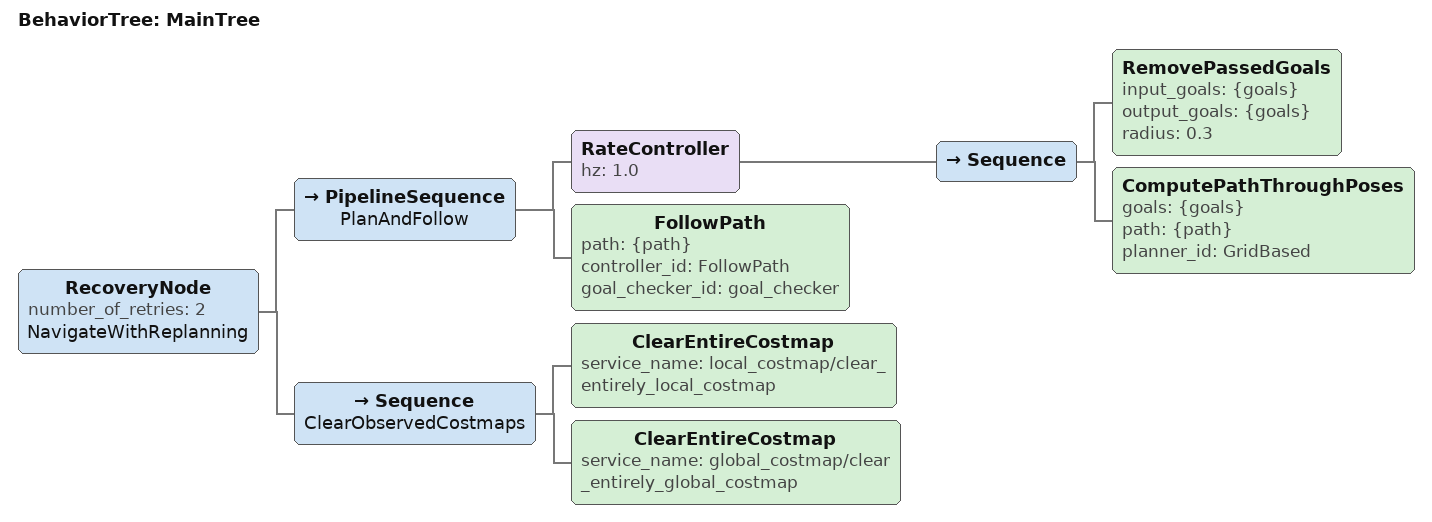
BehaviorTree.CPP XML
<root main_tree_to_execute="MainTree">
  <BehaviorTree ID="MainTree">
    <RecoveryNode number_of_retries="2" name="NavigateWithReplanning">
      <PipelineSequence name="PlanAndFollow">
        <RateController hz="1.0">
          <Sequence>
            <RemovePassedGoals input_goals="{goals}" output_goals="{goals}" radius="0.3"/>
            <ComputePathThroughPoses goals="{goals}" path="{path}" planner_id="GridBased"/>
          </Sequence>
        </RateController>
        <FollowPath path="{path}" controller_id="FollowPath" goal_checker_id="goal_checker"/>
      </PipelineSequence>
      <Sequence name="ClearObservedCostmaps">
        <ClearEntireCostmap service_name="local_costmap/clear_entirely_local_costmap"/>
        <ClearEntireCostmap service_name="global_costmap/clear_entirely_global_costmap"/>
      </Sequence>
    </RecoveryNode>
  </BehaviorTree>
</root>
